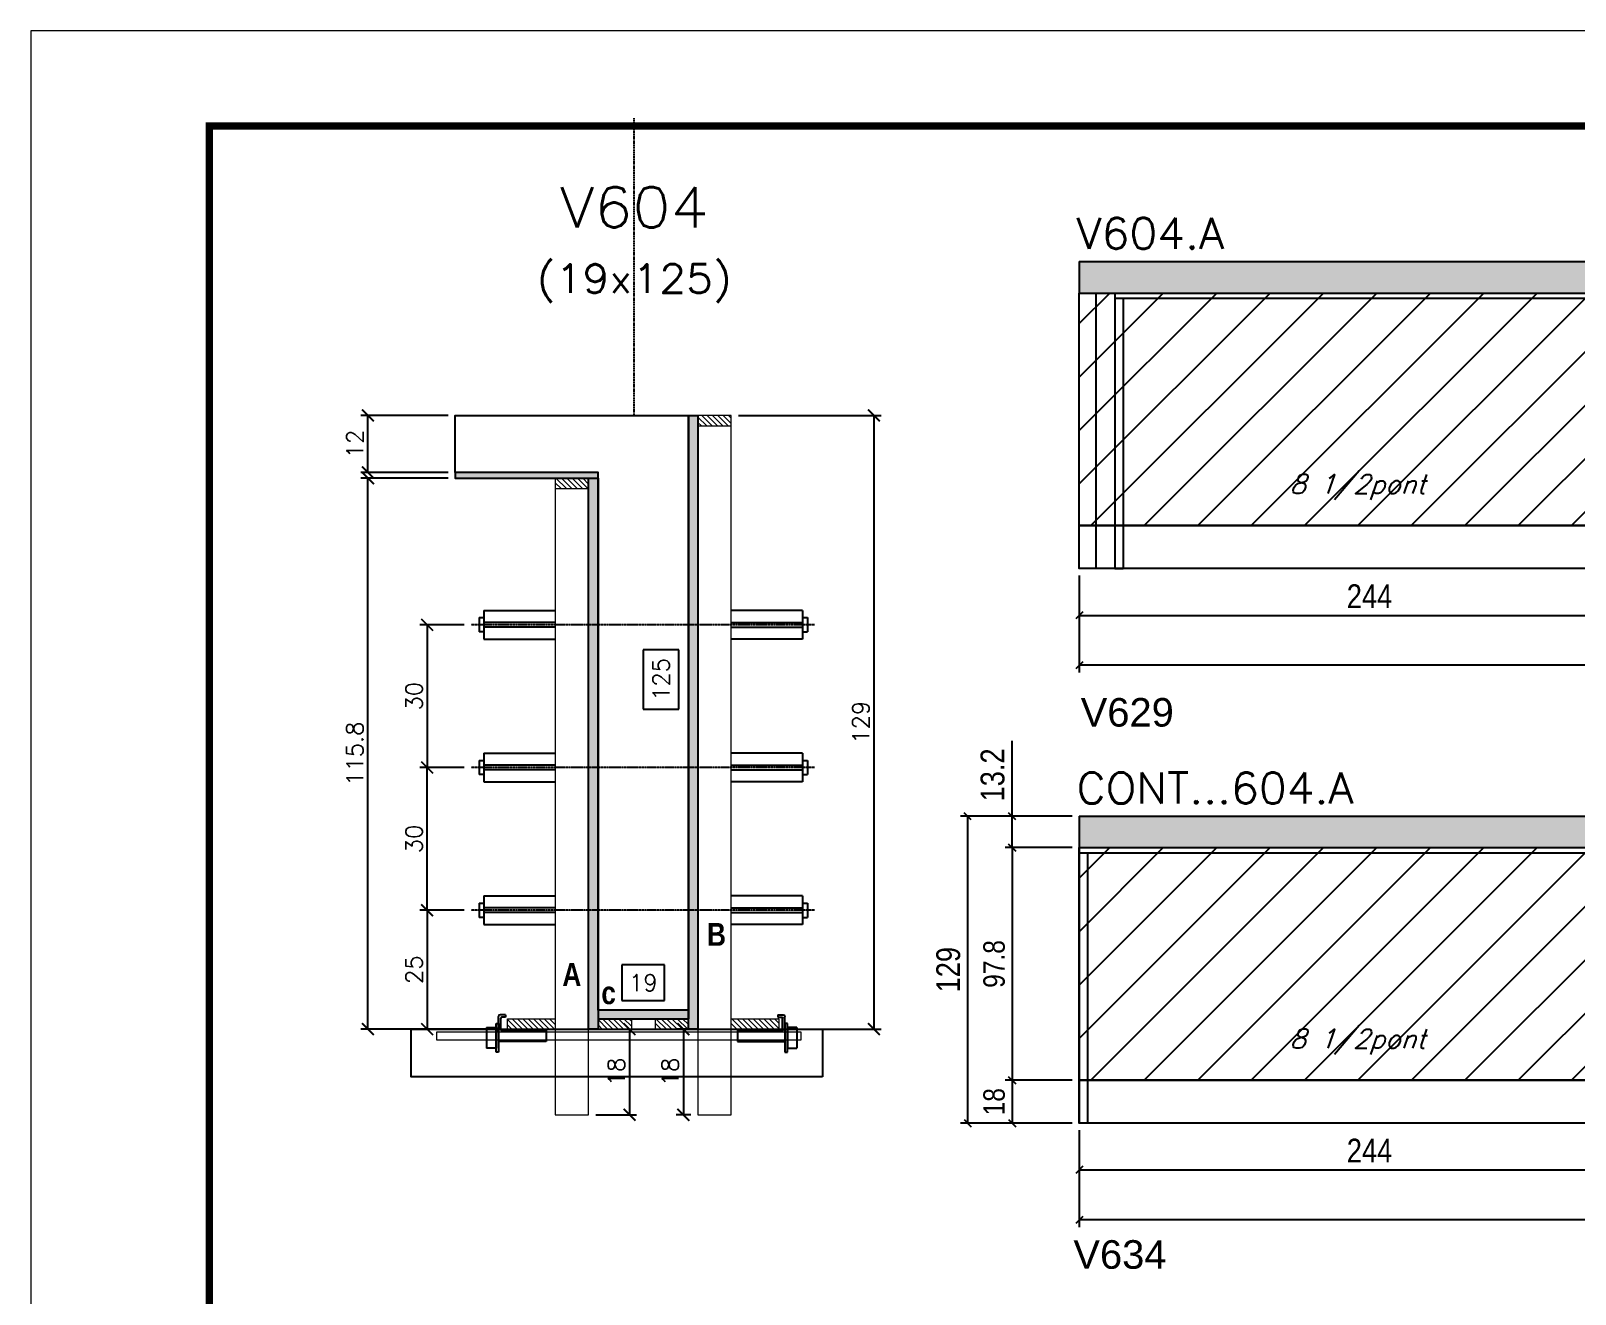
# Model space of a CAD drawing. Extents: x -20960 to -5926, y -2106 to 21915.
# Drawn here: x -12207 to -11558, y 17939 to 18470 of the extents above; entities that cross this region are included whole.
import ezdxf
from ezdxf.enums import TextEntityAlignment as Align

# ---------------------------------------------------------------- set-up
doc = ezdxf.new("R2010")
doc.units = 0
doc.linetypes.add('DASHED', pattern=[0.75, 0.5, -0.25])
doc.linetypes.add('HIDDEN', pattern=[0.375, 0.25, -0.125])
for name, color, linetype in [('5', 5, 'Continuous'), ('barrote', 251, 'Continuous'), ('COTA', 241, 'Continuous'), ('Cota Seção (2x)', 4, 'Continuous'), ('detalhes', 4, 'Continuous'), ('Painéis', 200, 'Continuous'), ('presilha', 1, 'Continuous'), ('Reaproveitamento', 251, 'Continuous'), ('SARR_2.2x7', 40, 'Continuous'), ('SARR_3.5x7', 81, 'Continuous'), ('TENSOR', 3, 'Continuous'), ('texto', 7, 'Continuous'), ('Texto de Titulo', 7, 'Continuous'), ('Texto Qtd Sarr', 242, 'Continuous')]:
    doc.layers.add(name, color=color, linetype=linetype)
for name, color, linetype, lineweight in [('CONCRETO', 251, 'Continuous', 25), ('Folhas', 255, 'Continuous', 9), ('Hachura', 251, 'Continuous', 9), ('Madeira', 126, 'Continuous', 18), ('SARRAFO DE PRESSAO', 251, 'DASHED', 9), ('SCO-___-LAJ', 2, 'Continuous', 0), ('Texto Seção', 7, 'Continuous', 15)]:
    doc.layers.add(name, color=color, linetype=linetype, lineweight=lineweight)
doc.styles.add('COTA TECNICA', font='techl___.ttf', dxfattribs={"height": 10})
doc.styles.add('COTA TECNICA-50', font='techl___.ttf', dxfattribs={"height": 9})
doc.styles.add('REGUA-120', font='ROMANS.shx', dxfattribs={"height": 15})
doc.styles.add('Romans', font='romans.shx')
doc.styles.get("Standard").update_dxf_attribs({"font": 'arial.ttf'})
doc.styles.add('TECNICA', font='techb___.ttf', dxfattribs={"height": 10})
doc.dimstyles.new('COTA PAINEL-50', dxfattribs={"dimtxt": 9, "dimasz": 3, "dimexe": 3, "dimexo": 3, "dimgap": 3, "dimtad": 1, "dimdec": 1, "dimzin": 12, "dimdsep": 46, "dimtxsty": 'COTA TECNICA-50', "dimblk1": 'OBLIQUE', "dimblk2": 'OBLIQUE', "dimsah": 1, "dimcen": 0.9, "dimclrd": 4, "dimclre": 4, "dimclrt": 240, "dimadec": 1, "dimazin": 3, "dimtfac": 1, "dimtdec": 1, "dimtmove": 0, "dimatfit": 3, "dimfxl": 1, "dimtolj": 1, "dimtzin": 12, "dimarcsym": 0})
doc.dimstyles.new('Cota Seção (2x)', dxfattribs={"dimtxt": 7, "dimasz": 5, "dimexe": 3, "dimexo": 3, "dimgap": 2, "dimtad": 3, "dimdec": 1, "dimlfac": 0.5, "dimzin": 12, "dimdsep": 46, "dimtxsty": 'Romans', "dimblk": 'ARCHTICK', "dimcen": 0, "dimclrd": 4, "dimclre": 4, "dimclrt": 1, "dimadec": 1, "dimazin": 3, "dimtfac": 1, "dimtdec": 1, "dimtmove": 0, "dimatfit": 3, "dimldrblk": 'OBLIQUE', "dimfxl": 1, "dimtolj": 1, "dimtzin": 12, "dimarcsym": 0})
doc.dimstyles.new('Cota Seção interna', dxfattribs={"dimtxt": 7, "dimasz": 6, "dimexe": 0.18, "dimexo": 2, "dimgap": -4, "dimtad": 3, "dimdec": 1, "dimlfac": 0.5, "dimzin": 12, "dimdsep": 46, "dimtxsty": 'Romans', "dimblk": 'ARCHTICK', "dimcen": 0.09, "dimse1": 1, "dimse2": 1, "dimsd1": 1, "dimsd2": 1, "dimclrd": 180, "dimclre": 5, "dimclrt": 1, "dimadec": 0, "dimazin": 3, "dimtfac": 1, "dimtdec": 1, "dimtofl": 0, "dimtmove": 0, "dimatfit": 3, "dimldrblk": 'ARCHTICK', "dimfxl": 1, "dimtolj": 1, "dimtzin": 0, "dimarcsym": 0})
doc.dimstyles.new('PAINEL', dxfattribs={"dimtxt": 10, "dimasz": 3, "dimexe": 3, "dimexo": 3, "dimgap": 3, "dimtad": 1, "dimdec": 1, "dimzin": 12, "dimdsep": 46, "dimtxsty": 'COTA TECNICA', "dimblk1": 'OBLIQUE', "dimblk2": 'OBLIQUE', "dimsah": 1, "dimcen": 0.9, "dimclrd": 4, "dimclre": 4, "dimclrt": 240, "dimadec": 1, "dimazin": 3, "dimtfac": 1, "dimtdec": 1, "dimtmove": 0, "dimatfit": 3, "dimfxl": 1, "dimtolj": 1, "dimtzin": 12, "dimarcsym": 0})

# ---------------------------------------------------------------- blocks, each defined once
blk = doc.blocks.new('9999999999')
at = {"layer": 'Folhas'}
blk.add_lwpolyline([(98138.98, 34190.21), (99623.98, 34190.21), (99623.98, 35240.21), (98138.98, 35240.21)], close=True, dxfattribs=at)
at = {"layer": 'Folhas', "color": 30, "const_width": 3}
blk.add_lwpolyline([(98213.98, 34230.21), (99583.98, 34230.21), (99583.98, 35200.21), (98213.98, 35200.21)], close=True, dxfattribs=at)
blk = doc.blocks.new('titulo1')
at = {"layer": 'Defpoints', "color": 252, "linetype": 'HIDDEN', "ltscale": 2}
blk.add_line((0, 0), (0, 125), dxfattribs=at)
at = {"layer": 'Defpoints', "style": 'Romans', "oblique": 15}
blk.add_attdef('FOLHA', text='', height=10, dxfattribs=at).set_placement((0, 15.58), align=Align.MIDDLE_CENTER)
at = {"layer": 'Texto Qtd Sarr', "color": 3, "style": 'Romans', "oblique": 15}
for tag, height, p in [('TITULO', 17, (0, 71.45)), ('SEÇÃO', 12, (0, 41.55))]:
    blk.add_attdef(tag, text='', height=height, dxfattribs=at).set_placement(p, align=Align.MIDDLE_CENTER)
blk = doc.blocks.new('_ArchTick')
at = {"color": 0, "linetype": 'ByBlock', "const_width": 0.15}
blk.add_lwpolyline([(-0.5, -0.5), (0.5, 0.5)], dxfattribs=at)
blk = doc.blocks.new('*D291')
at = {"layer": 'COTA', "color": 4, "lineweight": -2, "transparency": 16777216}
for p, q in [((-12031.59, 18281.64), (-12068.31, 18281.64)), ((-12065.31, 18050.04), (-12065.31, 18281.64)), ((-12013.99, 18050.04), (-12068.31, 18050.04))]:
    blk.add_line(p, q, dxfattribs=at)
at = {"layer": 'Defpoints', "color": 0, "transparency": 16777216}
for p in [(-12065.31, 18281.64), (-12028.59, 18281.64), (-12010.99, 18050.04)]:
    blk.add_point(p, dxfattribs=at)
at = {"layer": 'COTA', "color": 4, "lineweight": -2, "transparency": 16777216, "xscale": 5, "yscale": 5, "zscale": 5}
for p, rotation in [((-12065.31, 18281.64), 90), ((-12065.31, 18050.04), 270)]:
    blk.add_blockref('_ArchTick', p, dxfattribs=dict(at, rotation=rotation))
at = {"layer": 'COTA', "color": 1, "transparency": 16777216, "insert": (-12070.81, 18165.84), "char_height": 7, "attachment_point": 5, "rotation": 90, "style": 'Romans'}
blk.add_mtext('\\A1;115.8', dxfattribs=at)
blk = doc.blocks.new('_Oblique')
at = {"color": 0, "linetype": 'ByBlock', "lineweight": -2}
blk.add_line((-0.5, -0.5), (0.5, 0.5), dxfattribs=at)
blk = doc.blocks.new('*D292')
at = {"layer": 'COTA', "color": 4, "lineweight": -2, "transparency": 16777216}
for p, q in [((-12031.59, 18308.04), (-12068.31, 18308.04)), ((-12065.31, 18284.04), (-12065.31, 18308.04)), ((-12031.59, 18284.04), (-12068.31, 18284.04))]:
    blk.add_line(p, q, dxfattribs=at)
at = {"layer": 'Defpoints', "color": 0, "transparency": 16777216}
for p in [(-12065.31, 18308.04), (-12028.59, 18308.04), (-12028.59, 18284.04)]:
    blk.add_point(p, dxfattribs=at)
at = {"layer": 'COTA', "color": 4, "lineweight": -2, "transparency": 16777216, "xscale": 5, "yscale": 5, "zscale": 5}
for p, rotation in [((-12065.31, 18308.04), 90), ((-12065.31, 18284.04), 270)]:
    blk.add_blockref('_ArchTick', p, dxfattribs=dict(at, rotation=rotation))
at = {"layer": 'COTA', "color": 1, "transparency": 16777216, "insert": (-12070.81, 18296.04), "char_height": 7, "attachment_point": 5, "rotation": 90, "style": 'Romans'}
blk.add_mtext('\\A1;12', dxfattribs=at)
blk = doc.blocks.new('*D293')
at = {"layer": 'Cota Seção (2x)', "color": 180, "lineweight": -2, "transparency": 16777216}
for p, q in [((-11934.59, 18209.54), (-11949.59, 18209.54)), ((-11949.59, 18209.54), (-11949.59, 18184.54)), ((-11934.59, 18184.54), (-11934.59, 18209.54)), ((-11949.59, 18184.54), (-11934.59, 18184.54))]:
    blk.add_line(p, q, dxfattribs=at)
at = {"layer": 'Defpoints', "color": 0, "transparency": 16777216}
for p in [(-11968.59, 18308.04), (-11930.59, 18308.04), (-11968.59, 18058.04)]:
    blk.add_point(p, dxfattribs=at)
at = {"layer": 'Cota Seção (2x)', "color": 1, "transparency": 16777216, "insert": (-11942.09, 18197.04), "char_height": 7, "attachment_point": 5, "rotation": 90, "style": 'Romans'}
blk.add_mtext('\\A1;125', dxfattribs=at)
blk = doc.blocks.new('PRESILHA METÁLICA 1')
at = {"layer": 'presilha'}
for p, q in [((7.5, 10.64), (7.5, 19.86)), ((12, 21), (8.64, 21)), ((12, 19.5), (9.57, 19.5)), ((12, 21), (12, 19.5)), ((0, 13), (6, 13)), ((0, 13), (0, 0)), ((6, 15.5), (7.5, 15.5)), ((6, -2.5), (6, 15.5)), ((6, 13), (6, 0)), ((7.5, 15.5), (7.5, -2.5)), ((9, 11.57), (9, 18.93)), ((37.5, 11), (9.57, 11)), ((37.5, 11), (37.5, 4.1)), ((6, 0), (0, 0)), ((37.5, 4.1), (7.5, 4.1)), ((7.5, -2.5), (6, -2.5))]:
    blk.add_line(p, q, dxfattribs=at)
for centre, radius, start, end in [((8.64, 19.86), 1.14, 90, 180), ((9.57, 18.93), 0.57, 90, 180), ((9.57, 11.57), 0.57, 180, 270)]:
    blk.add_arc(centre, radius, start, end, dxfattribs=at)
blk = doc.blocks.new('*D294')
at = {"layer": 'Cota Seção (2x)', "color": 180, "lineweight": -2, "transparency": 16777216}
for p, q in [((-11940.59, 18077.04), (-11958.59, 18077.04)), ((-11958.59, 18077.04), (-11958.59, 18062.04)), ((-11940.59, 18062.04), (-11940.59, 18077.04)), ((-11958.59, 18062.04), (-11940.59, 18062.04))]:
    blk.add_line(p, q, dxfattribs=at)
at = {"layer": 'Defpoints', "color": 0, "transparency": 16777216}
for p in [(-11968.59, 18058.04), (-11968.59, 18050.04), (-11930.59, 18050.04)]:
    blk.add_point(p, dxfattribs=at)
at = {"layer": 'Cota Seção (2x)', "color": 1, "transparency": 16777216, "insert": (-11949.59, 18069.54), "char_height": 7, "attachment_point": 5, "style": 'Romans'}
blk.add_mtext('\\A1;19', dxfattribs=at)
blk = doc.blocks.new('*D295')
at = {"layer": 'COTA', "color": 4, "lineweight": -2, "transparency": 16777216}
for p, q in [((-11909.59, 18308.04), (-11849.62, 18308.04)), ((-11852.62, 18308.04), (-11852.62, 18050.04)), ((-11909.59, 18050.04), (-11849.62, 18050.04))]:
    blk.add_line(p, q, dxfattribs=at)
at = {"layer": 'Defpoints', "color": 0, "transparency": 16777216}
for p in [(-11912.59, 18308.04), (-11912.59, 18050.04), (-11852.62, 18050.04)]:
    blk.add_point(p, dxfattribs=at)
at = {"layer": 'COTA', "color": 4, "lineweight": -2, "transparency": 16777216, "xscale": 5, "yscale": 5, "zscale": 5}
for p, rotation in [((-11852.62, 18308.04), 90), ((-11852.62, 18050.04), 270)]:
    blk.add_blockref('_ArchTick', p, dxfattribs=dict(at, rotation=rotation))
at = {"layer": 'COTA', "color": 1, "transparency": 16777216, "insert": (-11858.12, 18179.04), "char_height": 7, "attachment_point": 5, "rotation": 90, "style": 'Romans'}
blk.add_mtext('\\A1;129', dxfattribs=at)
blk = doc.blocks.new('*D296')
at = {"layer": 'COTA', "color": 4, "lineweight": -2, "transparency": 16777216}
for p, q in [((-12024.89, 18100.01), (-12043.44, 18100.01)), ((-12040.44, 18100.01), (-12040.44, 18050.04)), ((-12024.89, 18050.04), (-12043.44, 18050.04))]:
    blk.add_line(p, q, dxfattribs=at)
at = {"layer": 'Defpoints', "color": 0, "transparency": 16777216}
for p in [(-12021.89, 18100.01), (-12040.44, 18050.04), (-12021.89, 18050.04)]:
    blk.add_point(p, dxfattribs=at)
at = {"layer": 'COTA', "color": 4, "lineweight": -2, "transparency": 16777216, "xscale": 5, "yscale": 5, "zscale": 5}
for p, rotation in [((-12040.44, 18100.01), 90), ((-12040.44, 18050.04), 270)]:
    blk.add_blockref('_ArchTick', p, dxfattribs=dict(at, rotation=rotation))
at = {"layer": 'COTA', "color": 1, "transparency": 16777216, "insert": (-12045.94, 18075.02), "char_height": 7, "attachment_point": 5, "rotation": 90, "style": 'Romans'}
blk.add_mtext('\\A1;25', dxfattribs=at)
blk = doc.blocks.new('*D328')
at = {"layer": 'COTA', "color": 4, "lineweight": -2, "transparency": 16777216}
for p, q in [((-12024.89, 18160.01), (-12043.44, 18160.01)), ((-12040.44, 18100.01), (-12040.44, 18160.01)), ((-12024.89, 18100.01), (-12043.44, 18100.01))]:
    blk.add_line(p, q, dxfattribs=at)
at = {"layer": 'Defpoints', "color": 0, "transparency": 16777216}
for p in [(-12040.44, 18160.01), (-12021.89, 18160.01), (-12021.89, 18100.01)]:
    blk.add_point(p, dxfattribs=at)
at = {"layer": 'COTA', "color": 4, "lineweight": -2, "transparency": 16777216, "xscale": 5, "yscale": 5, "zscale": 5}
for p, rotation in [((-12040.44, 18160.01), 90), ((-12040.44, 18100.01), 270)]:
    blk.add_blockref('_ArchTick', p, dxfattribs=dict(at, rotation=rotation))
at = {"layer": 'COTA', "color": 1, "transparency": 16777216, "insert": (-12045.94, 18130.01), "char_height": 7, "attachment_point": 5, "rotation": 90, "style": 'Romans'}
blk.add_mtext('\\A1;30', dxfattribs=at)
blk = doc.blocks.new('*D329')
at = {"layer": 'COTA', "color": 4, "lineweight": -2, "transparency": 16777216}
for p, q in [((-12024.89, 18220.01), (-12043.44, 18220.01)), ((-12040.44, 18220.01), (-12040.44, 18160.01)), ((-12024.89, 18160.01), (-12043.44, 18160.01))]:
    blk.add_line(p, q, dxfattribs=at)
at = {"layer": 'Defpoints', "color": 0, "transparency": 16777216}
for p in [(-12021.89, 18220.01), (-12040.44, 18160.01), (-12021.89, 18160.01)]:
    blk.add_point(p, dxfattribs=at)
at = {"layer": 'COTA', "color": 4, "lineweight": -2, "transparency": 16777216, "xscale": 5, "yscale": 5, "zscale": 5}
for p, rotation in [((-12040.44, 18220.01), 90), ((-12040.44, 18160.01), 270)]:
    blk.add_blockref('_ArchTick', p, dxfattribs=dict(at, rotation=rotation))
at = {"layer": 'COTA', "color": 1, "transparency": 16777216, "insert": (-12045.94, 18190.01), "char_height": 7, "attachment_point": 5, "rotation": 90, "style": 'Romans'}
blk.add_mtext('\\A1;30', dxfattribs=at)
blk = doc.blocks.new('*D297')
at = {"layer": 'COTA', "color": 4, "linetype": 'ByBlock', "lineweight": -2, "transparency": 16777216}
for p, q in [((-11766.3, 18240.68), (-11766.3, 18220.96)), ((-11522.3, 18240.68), (-11522.3, 18220.96)), ((-11766.3, 18223.96), (-11522.3, 18223.96))]:
    blk.add_line(p, q, dxfattribs=at)
at = {"layer": 'Defpoints', "color": 0, "linetype": 'ByBlock', "transparency": 16777216}
for p in [(-11766.3, 18243.68), (-11522.3, 18243.68), (-11522.3, 18223.96)]:
    blk.add_point(p, dxfattribs=at)
at = {"layer": 'COTA', "color": 4, "linetype": 'ByBlock', "lineweight": -2, "transparency": 16777216, "xscale": 3, "yscale": 3, "zscale": 3, "rotation": 180}
blk.add_blockref('_Oblique', (-11766.3, 18223.96), dxfattribs=at)
at = {"layer": 'COTA', "color": 4, "linetype": 'ByBlock', "lineweight": -2, "transparency": 16777216, "xscale": 3, "yscale": 3, "zscale": 3}
blk.add_blockref('_Oblique', (-11522.3, 18223.96), dxfattribs=at)
at = {"layer": 'COTA', "color": 240, "linetype": 'ByBlock', "transparency": 16777216, "insert": (-11644.3, 18232.03), "char_height": 10, "attachment_point": 5, "style": 'COTA TECNICA'}
blk.add_mtext('\\A1;244', dxfattribs=at)
blk = doc.blocks.new('*D330')
at = {"layer": 'COTA', "color": 4, "lineweight": -2, "ltscale": 25, "transparency": 16777216}
for p, q in [((-11185.3, 18258.68), (-11185.3, 18199.98)), ((-11766.3, 18240.68), (-11766.3, 18199.98)), ((-11185.3, 18202.98), (-11766.3, 18202.98))]:
    blk.add_line(p, q, dxfattribs=at)
at = {"layer": 'Defpoints', "color": 0, "ltscale": 25, "transparency": 16777216}
for p in [(-11185.3, 18261.68), (-11766.3, 18243.68), (-11766.3, 18202.98)]:
    blk.add_point(p, dxfattribs=at)
at = {"layer": 'COTA', "color": 4, "lineweight": -2, "ltscale": 25, "transparency": 16777216, "xscale": 3, "yscale": 3, "zscale": 3, "rotation": 180}
blk.add_blockref('_Oblique', (-11766.3, 18202.98), dxfattribs=at)
at = {"layer": 'COTA', "color": 4, "lineweight": -2, "ltscale": 25, "transparency": 16777216, "xscale": 3, "yscale": 3, "zscale": 3}
blk.add_blockref('_Oblique', (-11185.3, 18202.98), dxfattribs=at)
at = {"layer": 'COTA', "color": 240, "ltscale": 25, "transparency": 16777216, "insert": (-11475.8, 18211.11), "char_height": 10, "attachment_point": 5, "style": 'COTA TECNICA'}
blk.add_mtext('\\A1;581', dxfattribs=at)
blk = doc.blocks.new('*D301')
at = {"layer": 'COTA', "color": 4, "linetype": 'ByBlock', "lineweight": -2, "transparency": 16777216}
for p, q in [((-11766.3, 18007.53), (-11766.3, 17987.9)), ((-11522.3, 18007.53), (-11522.3, 17987.9)), ((-11766.3, 17990.9), (-11522.3, 17990.9))]:
    blk.add_line(p, q, dxfattribs=at)
at = {"layer": 'Defpoints', "color": 0, "linetype": 'ByBlock', "transparency": 16777216}
for p in [(-11766.3, 18010.53), (-11522.3, 18010.53), (-11522.3, 17990.9)]:
    blk.add_point(p, dxfattribs=at)
at = {"layer": 'COTA', "color": 4, "linetype": 'ByBlock', "lineweight": -2, "transparency": 16777216, "xscale": 3, "yscale": 3, "zscale": 3, "rotation": 180}
blk.add_blockref('_Oblique', (-11766.3, 17990.9), dxfattribs=at)
at = {"layer": 'COTA', "color": 4, "linetype": 'ByBlock', "lineweight": -2, "transparency": 16777216, "xscale": 3, "yscale": 3, "zscale": 3}
blk.add_blockref('_Oblique', (-11522.3, 17990.9), dxfattribs=at)
at = {"layer": 'COTA', "color": 240, "linetype": 'ByBlock', "transparency": 16777216, "insert": (-11644.3, 17998.98), "char_height": 10, "attachment_point": 5, "style": 'COTA TECNICA'}
blk.add_mtext('\\A1;244', dxfattribs=at)
blk = doc.blocks.new('*D304')
at = {"layer": 'COTA', "color": 4, "lineweight": -2, "ltscale": 25, "transparency": 16777216}
for p, q in [((-11766.3, 18007.53), (-11766.3, 17966.82)), ((-11106.8, 18007.53), (-11106.8, 17966.82)), ((-11106.8, 17969.82), (-11766.3, 17969.82))]:
    blk.add_line(p, q, dxfattribs=at)
at = {"layer": 'Defpoints', "color": 0, "ltscale": 25, "transparency": 16777216}
for p in [(-11766.3, 18010.53), (-11106.8, 18010.53), (-11766.3, 17969.82)]:
    blk.add_point(p, dxfattribs=at)
at = {"layer": 'COTA', "color": 4, "lineweight": -2, "ltscale": 25, "transparency": 16777216, "xscale": 3, "yscale": 3, "zscale": 3, "rotation": 180}
blk.add_blockref('_Oblique', (-11766.3, 17969.82), dxfattribs=at)
at = {"layer": 'COTA', "color": 4, "lineweight": -2, "ltscale": 25, "transparency": 16777216, "xscale": 3, "yscale": 3, "zscale": 3}
blk.add_blockref('_Oblique', (-11106.8, 17969.82), dxfattribs=at)
at = {"layer": 'COTA', "color": 240, "ltscale": 25, "transparency": 16777216, "insert": (-11436.55, 17977.96), "char_height": 10, "attachment_point": 5, "style": 'COTA TECNICA'}
blk.add_mtext('\\A1;659.5', dxfattribs=at)
blk = doc.blocks.new('*D334')
at = {"layer": 'COTA', "color": 4, "lineweight": -2, "transparency": 16777216}
for p, q in [((-11929.59, 18050.04), (-11935.74, 18050.04)), ((-11932.74, 18050.04), (-11932.74, 18014.04)), ((-11929.59, 18014.04), (-11935.74, 18014.04))]:
    blk.add_line(p, q, dxfattribs=at)
at = {"layer": 'Defpoints', "color": 0, "transparency": 16777216}
for p in [(-11926.59, 18050.04), (-11932.74, 18014.04), (-11926.59, 18014.04)]:
    blk.add_point(p, dxfattribs=at)
at = {"layer": 'COTA', "color": 4, "lineweight": -2, "transparency": 16777216, "xscale": 5, "yscale": 5, "zscale": 5}
for p, rotation in [((-11932.74, 18050.04), 90), ((-11932.74, 18014.04), 270)]:
    blk.add_blockref('_ArchTick', p, dxfattribs=dict(at, rotation=rotation))
at = {"layer": 'COTA', "color": 1, "transparency": 16777216, "insert": (-11938.24, 18032.04), "char_height": 7, "attachment_point": 5, "rotation": 90, "style": 'Romans'}
blk.add_mtext('\\A1;18', dxfattribs=at)
blk = doc.blocks.new('*D335')
at = {"layer": 'COTA', "color": 4, "lineweight": -2, "transparency": 16777216}
for p, q in [((-11969.59, 18050.04), (-11952.36, 18050.04)), ((-11955.36, 18050.04), (-11955.36, 18014.04)), ((-11969.59, 18014.04), (-11952.36, 18014.04))]:
    blk.add_line(p, q, dxfattribs=at)
at = {"layer": 'Defpoints', "color": 0, "transparency": 16777216}
for p in [(-11972.59, 18050.04), (-11972.59, 18014.04), (-11955.36, 18014.04)]:
    blk.add_point(p, dxfattribs=at)
at = {"layer": 'COTA', "color": 4, "lineweight": -2, "transparency": 16777216, "xscale": 5, "yscale": 5, "zscale": 5}
for p, rotation in [((-11955.36, 18050.04), 90), ((-11955.36, 18014.04), 270)]:
    blk.add_blockref('_ArchTick', p, dxfattribs=dict(at, rotation=rotation))
at = {"layer": 'COTA', "color": 1, "transparency": 16777216, "insert": (-11960.86, 18032.04), "char_height": 7, "attachment_point": 5, "rotation": 90, "style": 'Romans'}
blk.add_mtext('\\A1;18', dxfattribs=at)
blk = doc.blocks.new('*D277')
at = {"layer": 'Defpoints', "color": 0, "ltscale": 25, "transparency": 16777216}
for p in [(-11766.3, 18139.53), (-11813.25, 18010.53), (-11766.3, 18010.53)]:
    blk.add_point(p, dxfattribs=at)
at = {"layer": 'SARR_3.5x7', "color": 4, "lineweight": -2, "ltscale": 25, "transparency": 16777216}
for p, q in [((-11769.3, 18139.53), (-11816.25, 18139.53)), ((-11813.25, 18139.53), (-11813.25, 18010.53)), ((-11769.3, 18010.53), (-11816.25, 18010.53))]:
    blk.add_line(p, q, dxfattribs=at)
at = {"layer": 'SARR_3.5x7', "color": 4, "lineweight": -2, "ltscale": 25, "transparency": 16777216, "xscale": 3, "yscale": 3, "zscale": 3}
for p, rotation in [((-11813.25, 18139.53), 90), ((-11813.25, 18010.53), 270)]:
    blk.add_blockref('_Oblique', p, dxfattribs=dict(at, rotation=rotation))
at = {"layer": 'SARR_3.5x7', "color": 240, "ltscale": 25, "transparency": 16777216, "insert": (-11821.34, 18075.03), "char_height": 10, "attachment_point": 5, "rotation": 90, "style": 'COTA TECNICA'}
blk.add_mtext('\\A1;129', dxfattribs=at)
blk = doc.blocks.new('*D278')
at = {"layer": 'Defpoints', "color": 0, "ltscale": 25, "transparency": 16777216}
for p in [(-11794.49, 18139.53), (-11766.3, 18139.53), (-11766.3, 18126.33)]:
    blk.add_point(p, dxfattribs=at)
at = {"layer": 'SARR_3.5x7', "color": 4, "lineweight": -2, "ltscale": 25, "transparency": 16777216}
for p, q in [((-11794.49, 18139.53), (-11794.49, 18171.26)), ((-11769.3, 18139.53), (-11797.49, 18139.53)), ((-11794.49, 18126.33), (-11794.49, 18139.53)), ((-11769.3, 18126.33), (-11797.49, 18126.33))]:
    blk.add_line(p, q, dxfattribs=at)
at = {"layer": 'SARR_3.5x7', "color": 4, "lineweight": -2, "ltscale": 25, "transparency": 16777216, "xscale": 3, "yscale": 3, "zscale": 3}
for p, rotation in [((-11794.49, 18139.53), 90), ((-11794.49, 18126.33), 270)]:
    blk.add_blockref('_Oblique', p, dxfattribs=dict(at, rotation=rotation))
at = {"layer": 'SARR_3.5x7', "color": 240, "ltscale": 25, "transparency": 16777216, "insert": (-11802.71, 18156.9), "char_height": 10, "attachment_point": 5, "rotation": 90, "style": 'COTA TECNICA'}
blk.add_mtext('\\A1;13.2', dxfattribs=at)
blk = doc.blocks.new('*D279')
at = {"layer": 'COTA', "color": 4, "lineweight": -2, "transparency": 16777216}
for p, q in [((-11769.3, 18126.33), (-11797.49, 18126.33)), ((-11794.49, 18126.33), (-11794.49, 18028.53)), ((-11769.3, 18028.53), (-11797.49, 18028.53))]:
    blk.add_line(p, q, dxfattribs=at)
at = {"layer": 'Defpoints', "color": 0, "transparency": 16777216}
for p in [(-11766.3, 18126.33), (-11794.49, 18028.53), (-11766.3, 18028.53)]:
    blk.add_point(p, dxfattribs=at)
at = {"layer": 'COTA', "color": 4, "lineweight": -2, "transparency": 16777216, "xscale": 3, "yscale": 3, "zscale": 3}
for p, rotation in [((-11794.49, 18126.33), 90), ((-11794.49, 18028.53), 270)]:
    blk.add_blockref('_Oblique', p, dxfattribs=dict(at, rotation=rotation))
at = {"layer": 'COTA', "color": 240, "transparency": 16777216, "insert": (-11802.08, 18077.43), "char_height": 9, "attachment_point": 5, "rotation": 90, "style": 'COTA TECNICA-50'}
blk.add_mtext('\\A1;97.8', dxfattribs=at)
blk = doc.blocks.new('*D280')
at = {"layer": 'COTA', "color": 4, "lineweight": -2, "transparency": 16777216}
for p, q in [((-11769.3, 18028.53), (-11797.49, 18028.53)), ((-11794.49, 18028.53), (-11794.49, 18010.53)), ((-11769.3, 18010.53), (-11797.49, 18010.53))]:
    blk.add_line(p, q, dxfattribs=at)
at = {"layer": 'Defpoints', "color": 0, "transparency": 16777216}
for p in [(-11766.3, 18028.53), (-11794.49, 18010.53), (-11766.3, 18010.53)]:
    blk.add_point(p, dxfattribs=at)
at = {"layer": 'COTA', "color": 4, "lineweight": -2, "transparency": 16777216, "xscale": 3, "yscale": 3, "zscale": 3}
for p, rotation in [((-11794.49, 18028.53), 90), ((-11794.49, 18010.53), 270)]:
    blk.add_blockref('_Oblique', p, dxfattribs=dict(at, rotation=rotation))
at = {"layer": 'COTA', "color": 240, "transparency": 16777216, "insert": (-11802.07, 18019.53), "char_height": 9, "attachment_point": 5, "rotation": 90, "style": 'COTA TECNICA-50'}
blk.add_mtext('\\A1;18', dxfattribs=at)

msp = doc.modelspace()

# ---------------------------------------------------------------- hatches: boundary and pattern name
at = {"layer": 'COTA', "linetype": 'ByBlock'}
h = msp.add_hatch(dxfattribs=at)
h.set_pattern_fill('AR-CONC', color=256, scale=0.03)
h.set_pattern_definition([(50, (-154212.0617, -6755.2645), (5.46554007, -0.47817257), [0.5715, -6.2865]), (355, (-154212.062, -6755.2645), (-1.05730264, 5.73170536), [0.4572, -5.02921753]), (100.4514447, (-154211.6063, -6755.3044), (4.40823741, 5.25353256), [0.48570026, -5.34270734]), (46.1842, (-154212.062, -6753.7405), (8.13237123, -1.26126984), [0.85725, -9.42975]), (96.6355576, (-154211.384, -6753.846), (7.122124, 7.42278374), [0.7285507, -8.01406824]), (351.184151, (-154212.062, -6753.7405), (7.122124, 7.42278374), [0.685799, -7.54379196]), (21, (-154211.2997, -6754.1215), (4.54843174, -3.06795595), [0.5715, -6.2865]), (326, (-154211.3, -6754.1215), (1.85406085, 5.52563898), [0.4572, -5.0292]), (71.451445, (-154210.9207, -6754.377), (6.40249258, 2.45768307), [0.48570026, -5.34269813]), (37.5, (-154212.0617, -6755.2645), (0.092658098, 2.536651166), [0, -4.96824, 0, -5.1054, 0, -5.04825]), (7.5, (-154212.0617, -6755.2645), (2.004589875, 3.005417245), [0, -2.91084, 0, -4.85394, 0, -1.92405]), (327.5, (-154213.761, -6755.2645), (4.067717855, -0.17186232), [0, -1.905, 0, -5.9436, 0, -7.8867]), (317.5, (-154214.523, -6755.2645), (4.44387544, 0.76279473), [0, -2.4765, 0, -3.94716, 0, -5.6007])])
h.paths.add_polyline_path([(-11185.3, 18372.68), (-11766.3, 18372.68), (-11766.3, 18359.48), (-11212.3, 18359.48), (-11212.3, 18288.68), (-11185.3, 18288.68)])
h = msp.add_hatch(dxfattribs=at)
h.set_pattern_fill('AR-CONC', color=256, scale=0.03)
h.set_pattern_definition([(50, (27, -1148.575), (5.4655401, -0.4781726), [0.5715, -6.2865]), (355, (27, -1148.575), (-1.0573026, 5.7317054), [0.4572, -5.0292175]), (100.451445, (27.4555, -1148.615), (4.4082374, 5.2535326), [0.4857003, -5.3427073]), (46.1842, (27, -1147.051), (8.1323712, -1.2612698), [0.85725, -9.42975]), (96.635558, (27.678, -1147.156), (7.122124, 7.4227837), [0.7285507, -8.0140682]), (351.18415, (27, -1147.051), (7.122124, 7.4227837), [0.685799, -7.543792]), (21, (27.762, -1147.432), (4.5484317, -3.06795595), [0.5715, -6.2865]), (326, (27.762, -1147.432), (1.8540609, 5.525639), [0.4572, -5.0292]), (71.451445, (28.141, -1147.688), (6.4024926, 2.4576831), [0.4857003, -5.3426981]), (37.5, (27, -1148.5751), (0.0926581, 2.53665117), [0, -4.96824, 0, -5.1054, 0, -5.04825]), (7.5, (27, -1148.575), (2.00458988, 3.00541724), [0, -2.91084, 0, -4.85394, 0, -1.92405]), (327.5, (25.3007, -1148.5751), (4.06771786, -0.17186232), [0, -1.905, 0, -5.9436, 0, -7.8867]), (317.5, (24.5387, -1148.575), (4.44387544, 0.76279473), [0, -2.4765, 0, -3.94716, 0, -5.6007])])
h.paths.add_polyline_path([(-10825.8, 18139.53), (-11766.3, 18139.53), (-11766.3, 18126.33), (-11140.8, 18126.33), (-11140.8, 18075.53), (-11106.8, 18075.53), (-11106.8, 18126.33), (-10825.8, 18126.33)])
h.paths.add_polyline_path([(-11117, 18084.03), (-11117, 18118.27), (-11137.59, 18118.27), (-11137.59, 18084.03)], flags=24)
at = {"layer": 'Hachura'}
h = msp.add_hatch(color=256, dxfattribs=at)
h.dxf.hatch_style = 1
h.paths.add_polyline_path([(-11930.59, 18308.04), (-11926.59, 18308.04), (-11926.59, 18050.04), (-11930.59, 18050.04)])
h = msp.add_hatch(dxfattribs=at)
h.set_pattern_fill('ANSI31', color=256, scale=0.5, angle=270, style=0)
h.set_pattern_definition([(315, (10881.2331, 10000.393), (1.12253202, 1.12253202), [])])
h.paths.add_polyline_path([(-11912.59, 18303.64), (-11912.59, 18308.04), (-11926.59, 18308.04), (-11926.59, 18303.64)])
h = msp.add_hatch(color=256, dxfattribs=at)
h.dxf.hatch_style = 1
h.paths.add_polyline_path([(-11968.59, 18281.64), (-11968.59, 18284.04), (-12028.59, 18284.04), (-12028.59, 18281.64)])
h = msp.add_hatch(dxfattribs=at)
h.set_pattern_fill('ANSI31', color=256, scale=0.5, angle=270, style=0)
h.set_pattern_definition([(315, (10941.2331, 9973.993), (1.12253202, 1.12253202), [])])
h.paths.add_polyline_path([(-11972.59, 18277.24), (-11972.59, 18281.64), (-11986.59, 18281.64), (-11986.59, 18277.24)])
h = msp.add_hatch(color=256, dxfattribs=at)
h.dxf.hatch_style = 1
h.paths.add_polyline_path([(-11972.59, 18281.64), (-11968.59, 18281.64), (-11968.59, 18050.04), (-11972.59, 18050.04)])
h = msp.add_hatch(dxfattribs=at)
h.set_pattern_fill('ANSI31', color=256, scale=0.5, angle=270, style=0)
h.set_pattern_definition([(315, (10941.2331, 9820.393), (1.12253202, 1.12253202), [])])
h.paths.add_polyline_path([(-12006.59, 18050.04), (-12006.59, 18054.44), (-11986.59, 18054.44), (-11986.59, 18050.04)])
h = msp.add_hatch(color=256, dxfattribs=at)
h.dxf.hatch_style = 1
h.paths.add_polyline_path([(-11930.59, 18054.44), (-11930.59, 18058.04), (-11968.59, 18058.04), (-11968.59, 18054.44)])
h = msp.add_hatch(dxfattribs=at)
h.set_pattern_fill('ANSI31', color=256, scale=0.5, angle=270, style=0)
h.set_pattern_definition([(315, (10950.0331, 9820.393), (1.12253202, 1.12253202), [])])
h.paths.add_polyline_path([(-11968.59, 18050.04), (-11968.59, 18054.44), (-11954.59, 18054.44), (-11954.59, 18050.04)])
h = msp.add_hatch(dxfattribs=at)
h.set_pattern_fill('ANSI31', color=256, scale=0.5, angle=270, style=0)
h.set_pattern_definition([(315, (10950.0352, 9820.393), (1.12253202, 1.12253202), [])])
h.paths.add_polyline_path([(-11930.59, 18050.04), (-11930.59, 18054.44), (-11944.59, 18054.44), (-11944.59, 18050.04)])
h = msp.add_hatch(dxfattribs=at)
h.set_pattern_fill('ANSI31', color=256, scale=0.5, angle=270, style=0)
h.set_pattern_definition([(315, (10847.2331, 9820.393), (1.12253202, 1.12253202), [])])
h.paths.add_polyline_path([(-11912.59, 18050.04), (-11912.59, 18054.44), (-11892.59, 18054.44), (-11892.59, 18050.04)])
at = {"layer": 'Reaproveitamento', "ltscale": 25}
h = msp.add_hatch(dxfattribs=at)
h.set_pattern_fill('ANSI31', color=256, scale=5)
h.set_pattern_definition([(45, (-55.1, -1148.575), (-11.22532, 11.22532), [])])
h.paths.add_polyline_path([(-11212.3, 18288.68), (-11212.3, 18359.48), (-11766.3, 18359.48), (-11766.3, 18261.68), (-11185.3, 18261.68), (-11185.3, 18288.68)])
h = msp.add_hatch(dxfattribs=at)
h.set_pattern_fill('ANSI31', color=256, scale=5)
h.set_pattern_definition([(45, (-55.1, -1381.729), (-11.22532, 11.22532), [])])
h.paths.add_polyline_path([(-11140.8, 18075.53), (-11140.8, 18126.33), (-11766.3, 18126.33), (-11766.3, 18028.53), (-11106.8, 18028.53), (-11106.8, 18075.53)])

# ---------------------------------------------------------------- linework, layer by layer
at = {"ltscale": 3}
for p, q in [((-12018.59, 18223.01), (-12018.59, 18217.01)), ((-12018.59, 18223.01), (-12016.59, 18223.01)), ((-12016.59, 18226.01), (-12016.59, 18214.01)), ((-12016.59, 18226.01), (-11986.59, 18226.01)), ((-11986.59, 18221.01), (-12016.59, 18221.01)), ((-11882.59, 18226.01), (-11912.59, 18226.01)), ((-11912.59, 18221.01), (-11882.59, 18221.01)), ((-11882.59, 18226.01), (-11882.59, 18214.01)), ((-11882.59, 18223.01), (-11880.59, 18223.01)), ((-11880.59, 18223.01), (-11880.59, 18217.01)), ((-12016.59, 18217.01), (-12018.59, 18217.01)), ((-11986.59, 18219.01), (-12016.59, 18219.01)), ((-11912.59, 18219.01), (-11882.59, 18219.01)), ((-11882.59, 18217.01), (-11880.59, 18217.01)), ((-12016.59, 18214.01), (-11986.59, 18214.01)), ((-11882.59, 18214.01), (-11912.59, 18214.01)), ((-12018.59, 18163.01), (-12018.59, 18157.01)), ((-12018.59, 18163.01), (-12016.59, 18163.01)), ((-12016.59, 18166.01), (-12016.59, 18154.01)), ((-12016.59, 18166.01), (-11986.59, 18166.01)), ((-11882.59, 18166.01), (-11912.59, 18166.01)), ((-11882.59, 18166.01), (-11882.59, 18154.01)), ((-11882.59, 18163.01), (-11880.59, 18163.01)), ((-11880.59, 18163.01), (-11880.59, 18157.01)), ((-12016.59, 18157.01), (-12018.59, 18157.01)), ((-11986.59, 18161.01), (-12016.59, 18161.01)), ((-11986.59, 18159.01), (-12016.59, 18159.01)), ((-11912.59, 18161.01), (-11882.59, 18161.01)), ((-11912.59, 18159.01), (-11882.59, 18159.01)), ((-11882.59, 18157.01), (-11880.59, 18157.01)), ((-12016.59, 18154.01), (-11986.59, 18154.01)), ((-11882.59, 18154.01), (-11912.59, 18154.01)), ((-12016.59, 18106.01), (-12016.59, 18094.01)), ((-12016.59, 18106.01), (-11986.59, 18106.01)), ((-11882.59, 18106.01), (-11912.59, 18106.01)), ((-11882.59, 18106.01), (-11882.59, 18094.01)), ((-12018.59, 18103.01), (-12018.59, 18097.01)), ((-12018.59, 18103.01), (-12016.59, 18103.01)), ((-11986.59, 18101.01), (-12016.59, 18101.01)), ((-11986.59, 18099.01), (-12016.59, 18099.01)), ((-11912.59, 18101.01), (-11882.59, 18101.01)), ((-11912.59, 18099.01), (-11882.59, 18099.01)), ((-11882.59, 18103.01), (-11880.59, 18103.01)), ((-11880.59, 18103.01), (-11880.59, 18097.01)), ((-12016.59, 18097.01), (-12018.59, 18097.01)), ((-12016.59, 18094.01), (-11986.59, 18094.01)), ((-11882.59, 18094.01), (-11912.59, 18094.01)), ((-11882.59, 18097.01), (-11880.59, 18097.01))]:
    msp.add_line(p, q, dxfattribs=at)
at = {"layer": 'barrote'}
msp.add_lwpolyline([(-11874.22, 18030.04), (-12047.19, 18030.04), (-12047.19, 18050.04), (-11874.22, 18050.04)], close=True, dxfattribs=at)
at = {"layer": 'CONCRETO'}
msp.add_lwpolyline([(-11968.59, 18284.04), (-12028.59, 18284.04), (-12028.59, 18308.04), (-11930.59, 18308.04), (-11930.59, 18054.44), (-11930.59, 18054.44), (-11930.59, 18058.04), (-11968.59, 18058.04)], close=True, dxfattribs=at)
at = {"layer": 'COTA', "linetype": 'ByBlock'}
for p, q in [((-11766.3, 18372.68), (-11185.3, 18372.68)), ((-11766.3, 18372.68), (-11766.3, 18359.48)), ((-11766.3, 18139.53), (-10825.8, 18139.53)), ((-11766.3, 18139.53), (-11766.3, 18126.33))]:
    msp.add_line(p, q, dxfattribs=at)
at = {"layer": 'Madeira'}
for points in [[(-11912.59, 18303.64), (-11912.59, 18308.04), (-11926.59, 18308.04), (-11926.59, 18303.64)], [(-11912.59, 18308.04), (-11926.59, 18308.04), (-11926.59, 18014.04), (-11912.59, 18014.04)], [(-11972.59, 18277.24), (-11972.59, 18281.64), (-11986.59, 18281.64), (-11986.59, 18277.24)], [(-11972.59, 18281.64), (-11986.59, 18281.64), (-11986.59, 18014.04), (-11972.59, 18014.04)], [(-12006.59, 18050.04), (-12006.59, 18054.44), (-11986.59, 18054.44), (-11986.59, 18050.04)], [(-11968.59, 18050.04), (-11968.59, 18054.44), (-11954.59, 18054.44), (-11954.59, 18050.04)], [(-11930.59, 18050.04), (-11930.59, 18054.44), (-11944.59, 18054.44), (-11944.59, 18050.04)], [(-11912.59, 18050.04), (-11912.59, 18054.44), (-11892.59, 18054.44), (-11892.59, 18050.04)]]:
    msp.add_lwpolyline(points, close=True, dxfattribs=at)
at = {"layer": 'Painéis', "linetype": 'ByBlock'}
for p, q in [((-11766.3, 18261.68), (-11766.3, 18359.48)), ((-11766.3, 18359.48), (-11212.3, 18359.48)), ((-11185.3, 18261.68), (-11766.3, 18261.68)), ((-11766.3, 18028.53), (-11766.3, 18126.33)), ((-11766.3, 18126.33), (-11140.8, 18126.33)), ((-11106.8, 18028.53), (-11766.3, 18028.53))]:
    msp.add_line(p, q, dxfattribs=at)
at = {"layer": 'Painéis'}
for points in [[(-11930.59, 18308.04), (-11926.59, 18308.04), (-11926.59, 18050.04), (-11930.59, 18050.04)], [(-11968.59, 18281.64), (-11968.59, 18284.04), (-12028.59, 18284.04), (-12028.59, 18281.64)], [(-11972.59, 18281.64), (-11968.59, 18281.64), (-11968.59, 18050.04), (-11972.59, 18050.04)], [(-11930.59, 18054.44), (-11930.59, 18058.04), (-11968.59, 18058.04), (-11968.59, 18054.44)]]:
    msp.add_lwpolyline(points, close=True, dxfattribs=at)
at = {"layer": 'Painéis', "linetype": 'ByBlock'}
for points in [[(-11766.3, 18261.68), (-11522.3, 18261.68), (-11522.3, 18243.68), (-11766.3, 18243.68)], [(-11766.3, 18028.53), (-11522.3, 18028.53), (-11522.3, 18010.53), (-11766.3, 18010.53)]]:
    msp.add_lwpolyline(points, close=True, dxfattribs=at)
at = {"layer": 'SARR_2.2x7', "linetype": 'Continuous'}
for p, q in [((-11759.3, 18359.48), (-11759.3, 18261.68)), ((-11751.3, 18357.28), (-11212.3, 18357.28)), ((-11759.3, 18261.68), (-11759.3, 18243.68)), ((-11766.3, 18124.13), (-11140.8, 18124.13))]:
    msp.add_line(p, q, dxfattribs=at)
at = {"layer": 'SARR_3.5x7'}
for p, q in [((-11751.3, 18359.48), (-11751.3, 18243.68)), ((-11747.8, 18357.28), (-11747.8, 18243.68)), ((-11766.3, 18126.33), (-11766.3, 18010.53)), ((-11762.8, 18124.13), (-11762.8, 18010.53))]:
    msp.add_line(p, q, dxfattribs=at)
at = {"layer": 'SARR_3.5x7', "ltscale": 25}
for p, q in [((-11751.3, 18243.68), (-11747.8, 18243.68)), ((-11762.8, 18010.53), (-11766.3, 18010.53))]:
    msp.add_line(p, q, dxfattribs=at)
at = {"layer": 'SCO-___-LAJ', "color": 1}
msp.add_lwpolyline([(-11883.23, 18048.7), (-12036.53, 18048.7), (-12036.53, 18045.5), (-11883.23, 18045.5)], close=True, dxfattribs=at)
at = {"layer": 'TENSOR', "linetype": 'HIDDEN', "ltscale": 0.5}
for p, q in [((-11877.59, 18220.01), (-12021.89, 18220.01)), ((-11877.59, 18160.01), (-12021.89, 18160.01)), ((-11877.59, 18100.01), (-12021.89, 18100.01))]:
    msp.add_line(p, q, dxfattribs=at)

# ---------------------------------------------------------------- block references
at = {"layer": 'presilha', "yscale": 0.6666666666666666, "zscale": 0.6666666666666666}
for p, xscale in [((-12015.45, 18042.07), 0.6666666666666666), ((-11885.01, 18042.07), -0.6666666666666666)]:
    msp.add_blockref('PRESILHA METÁLICA 1', p, dxfattribs=dict(at, xscale=xscale))
at = {"layer": 'SARRAFO DE PRESSAO', "color": 6, "linetype": 'ByBlock'}
msp.add_blockref('9999999999', (-110345.98, -16770.54), dxfattribs=at)
at = {"layer": 'Texto Seção'}
ref = msp.add_blockref('titulo1', (-11953.36, 18308.04), dxfattribs=at)
ref.add_attrib('TITULO', 'V604', dxfattribs={"layer": 'Texto de Titulo', "color": 7, "height": 17, "style": 'Romans', "width": 1.1}).set_placement((-11953.36, 18395.54), align=Align.MIDDLE_CENTER)
ref.add_attrib('SEÇÃO', '(19x125)', dxfattribs={"layer": 'Texto de Titulo', "color": 7, "height": 12, "style": 'Romans', "width": 1.1}).set_placement((-11953.36, 18365.54), align=Align.MIDDLE_CENTER)

# ---------------------------------------------------------------- texts
at = {"layer": '5', "linetype": 'Continuous'}
for s, p in [('V629', (-11765.7, 18177.22)), ('V634', (-11768.79, 17949.32))]:
    msp.add_text(s, height=12, rotation=359.99996, dxfattribs=at).set_placement(p)
at = {"layer": 'detalhes', "style": 'TECNICA'}
for s, p in [('B', (-11922.76, 18085.07)), ('A', (-11983.59, 18068.23)), ('c', (-11967.21, 18060.53))]:
    msp.add_text(s, height=9.6, dxfattribs=at).set_placement(p)
at = {"layer": 'texto', "color": 2, "char_height": 8, "attachment_point": 5, "style": 'Romans'}
for insert in [(-11649.31, 18277.81), (-11649.31, 18044.65)]:
    msp.add_mtext('{\\Q19;\\C256;8 1/2pont}', dxfattribs=dict(at, insert=insert))
at = {"layer": 'Texto Seção', "style": 'REGUA-120', "width": 1.05}
for s, p in [('V604.A', (-11767.45, 18378.04)), ('CONT...604.A', (-11767.45, 18144.89))]:
    msp.add_text(s, height=13, dxfattribs=at).set_placement(p)

# ---------------------------------------------------------------- dimensions: what is measured, and where the dimension line sits
at = {"layer": 'COTA'}
for base, p1, p2, dimstyle, picture, middle in [((-12065.31, 18308.04), (-12028.59, 18284.04), (-12028.59, 18308.04), 'Cota Seção (2x)', '*D292', (-12070.81, 18296.04)), ((-11852.62, 18050.04), (-11912.59, 18308.04), (-11912.59, 18050.04), 'Cota Seção (2x)', '*D295', (-11858.12, 18179.04)), ((-12065.31, 18281.64), (-12010.99, 18050.04), (-12028.59, 18281.64), 'Cota Seção (2x)', '*D291', (-12070.81, 18165.84)), ((-12040.44, 18160.01), (-12021.89, 18220.01), (-12021.89, 18160.01), 'Cota Seção (2x)', '*D329', (-12045.94, 18190.01)), ((-12040.44, 18160.01), (-12021.89, 18100.01), (-12021.89, 18160.01), 'Cota Seção (2x)', '*D328', (-12045.94, 18130.01)), ((-11794.49, 18028.53), (-11766.3, 18126.33), (-11766.3, 18028.53), 'COTA PAINEL-50', '*D279', (-11802.08, 18077.43)), ((-12040.44, 18050.04), (-12021.89, 18100.01), (-12021.89, 18050.04), 'Cota Seção (2x)', '*D296', (-12045.94, 18075.02)), ((-11955.36, 18014.04), (-11972.59, 18050.04), (-11972.59, 18014.04), 'Cota Seção (2x)', '*D335', (-11960.86, 18032.04)), ((-11932.74, 18014.04), (-11926.59, 18050.04), (-11926.59, 18014.04), 'Cota Seção (2x)', '*D334', (-11938.24, 18032.04)), ((-11794.49, 18010.53), (-11766.3, 18028.53), (-11766.3, 18010.53), 'COTA PAINEL-50', '*D280', (-11802.07, 18019.53))]:
    dim = msp.add_linear_dim(base=base, p1=p1, p2=p2, angle=90, dimstyle=dimstyle, dxfattribs=at)
    dim.commit()
    dim.dimension.update_dxf_attribs({"geometry": picture, "text_midpoint": middle})
at = {"layer": 'COTA', "ltscale": 25}
for base, p1, p2, picture, middle in [((-11766.3, 18202.98), (-11185.3, 18261.68), (-11766.3, 18243.68), '*D330', (-11475.8, 18211.11)), ((-11766.3, 17969.82), (-11106.8, 18010.53), (-11766.3, 18010.53), '*D304', (-11436.55, 17977.96))]:
    dim = msp.add_linear_dim(base=base, p1=p1, p2=p2, dimstyle='PAINEL', dxfattribs=at)
    dim.commit()
    dim.dimension.update_dxf_attribs({"geometry": picture, "text_midpoint": middle})
at = {"layer": 'COTA', "linetype": 'ByBlock'}
for p1, p2, distance, picture, middle in [((-11766.3, 18243.68), (-11522.3, 18243.68), -19.72, '*D297', (-11644.3, 18232.03)), ((-11766.3, 18010.53), (-11522.3, 18010.53), -19.62, '*D301', (-11644.3, 17998.98))]:
    dim = msp.add_aligned_dim(p1=p1, p2=p2, distance=distance, dimstyle='PAINEL', dxfattribs=at)
    dim.commit()
    dim.dimension.update_dxf_attribs({"geometry": picture, "text_midpoint": middle})
at = {"layer": 'Cota Seção (2x)'}
for base, p1, p2, angle, picture, middle in [((-11930.59, 18308.04), (-11968.59, 18058.04), (-11968.59, 18308.04), 90, '*D293', (-11930.59, 18197.04)), ((-11968.59, 18058.04), (-11930.59, 18050.04), (-11968.59, 18050.04), 180, '*D294', (-11949.59, 18058.04))]:
    dim = msp.add_linear_dim(base=base, p1=p1, p2=p2, angle=angle, dimstyle='Cota Seção interna', dxfattribs=at)
    dim.commit()
    dim.dimension.update_dxf_attribs({"geometry": picture, "text_midpoint": middle, "dimtype": 160})
at = {"layer": 'SARR_3.5x7', "ltscale": 25}
for base, p1, p2, picture, middle in [((-11794.49, 18139.53), (-11766.3, 18126.33), (-11766.3, 18139.53), '*D278', (-11802.71, 18156.9)), ((-11813.25, 18010.53), (-11766.3, 18139.53), (-11766.3, 18010.53), '*D277', (-11821.34, 18075.03))]:
    dim = msp.add_linear_dim(base=base, p1=p1, p2=p2, angle=90, dimstyle='PAINEL', dxfattribs=at)
    dim.commit()
    dim.dimension.update_dxf_attribs({"geometry": picture, "text_midpoint": middle})

doc.saveas('drawing.dxf')
